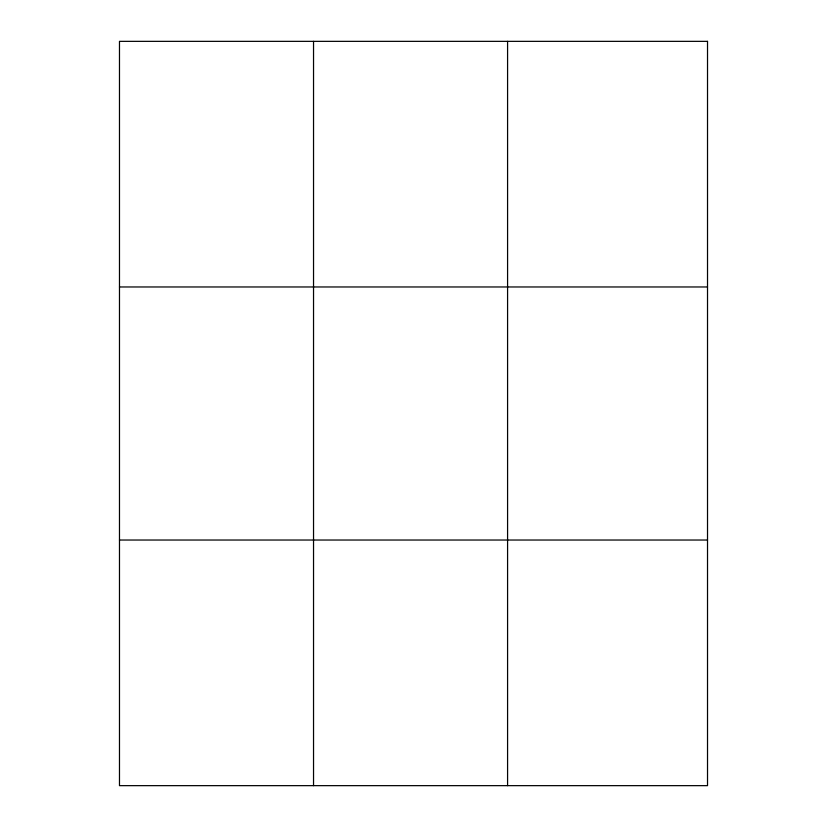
<?xml version="1.0" encoding="UTF-8"?>
<svg xmlns="http://www.w3.org/2000/svg" width="827" height="827" viewBox="0 0 827 827"><rect width="100%" height="100%" fill="white"/><g stroke="black" fill="none" stroke-linecap="round" stroke-linejoin="round"><path stroke-width="1.24" d="M313.536 41.35L313.536 785.65M507.582 41.35L507.582 785.65M119.481 286.969L707.519 286.969M119.481 540.031L707.519 540.031M707.519 41.35L707.519 785.65L119.481 785.65L119.481 41.35L707.519 41.35"/></g></svg>
